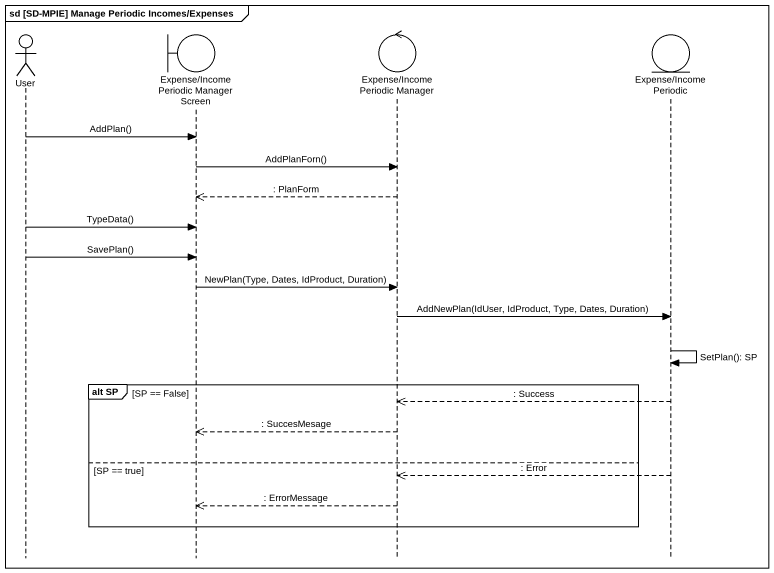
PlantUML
@startuml
mainframe sd [SD-MPIE] Manage Periodic Incomes/Expenses
hide footbox
actor User
boundary "Expense/Income Periodic Manager Screen" as Expense_Income_Periodic
control "Expense/Income Periodic Manager" as Expense_Income_Periodic_2
entity "Expense/Income Periodic" as Expense_Income_Periodic_3

User -> Expense_Income_Periodic : AddPlan()
Expense_Income_Periodic -> Expense_Income_Periodic_2 : AddPlanForn()
Expense_Income_Periodic_2 -->> Expense_Income_Periodic : : PlanForm
User -> Expense_Income_Periodic : TypeData()
User -> Expense_Income_Periodic : SavePlan()
Expense_Income_Periodic -> Expense_Income_Periodic_2 : NewPlan(Type, Dates, IdProduct, Duration)
Expense_Income_Periodic_2 -> Expense_Income_Periodic_3 : AddNewPlan(IdUser, IdProduct, Type, Dates, Duration)
Expense_Income_Periodic_3 -> Expense_Income_Periodic_3 : SetPlan(): SP
group alt SP [SP == False]
  Expense_Income_Periodic_3 -->> Expense_Income_Periodic_2 : : Success
  Expense_Income_Periodic_2 -->> Expense_Income_Periodic : : SuccesMesage
else SP == true
  Expense_Income_Periodic_3 -->> Expense_Income_Periodic_2 : : Error
  Expense_Income_Periodic_2 -->> Expense_Income_Periodic : : ErrorMessage
end
@enduml
